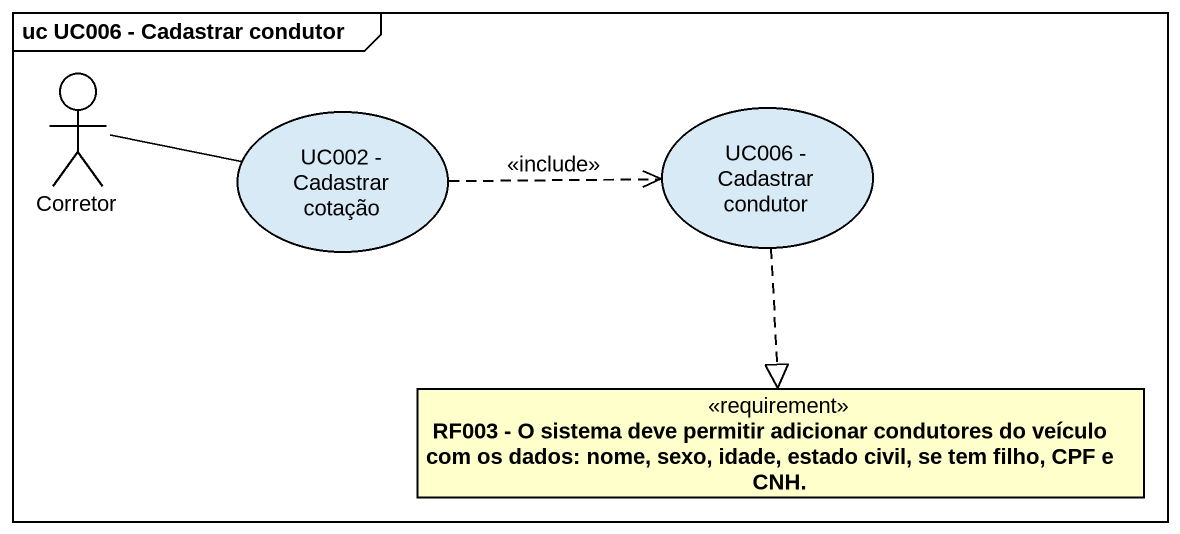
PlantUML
@startuml
mainframe uc UC006 - Cadastrar condutor
allowmixing
hide circle
hide empty members
actor Corretor
usecase "UC002 - Cadastrar cotação" as UC002_Cadastrar_cotação
usecase "UC006 - Cadastrar condutor" as UC006_Cadastrar_condutor
class "RF003 - O sistema deve permitir adicionar condutores do veículo com os dados: nome, sexo, idade, estado civil, se tem filho, CPF e CNH." as RF003_O_sistema_deve <<requirement>>
Corretor -right- UC002_Cadastrar_cotação
UC002_Cadastrar_cotação .right.> UC006_Cadastrar_condutor : <<include>>
UC006_Cadastrar_condutor ..|> RF003_O_sistema_deve
@enduml
